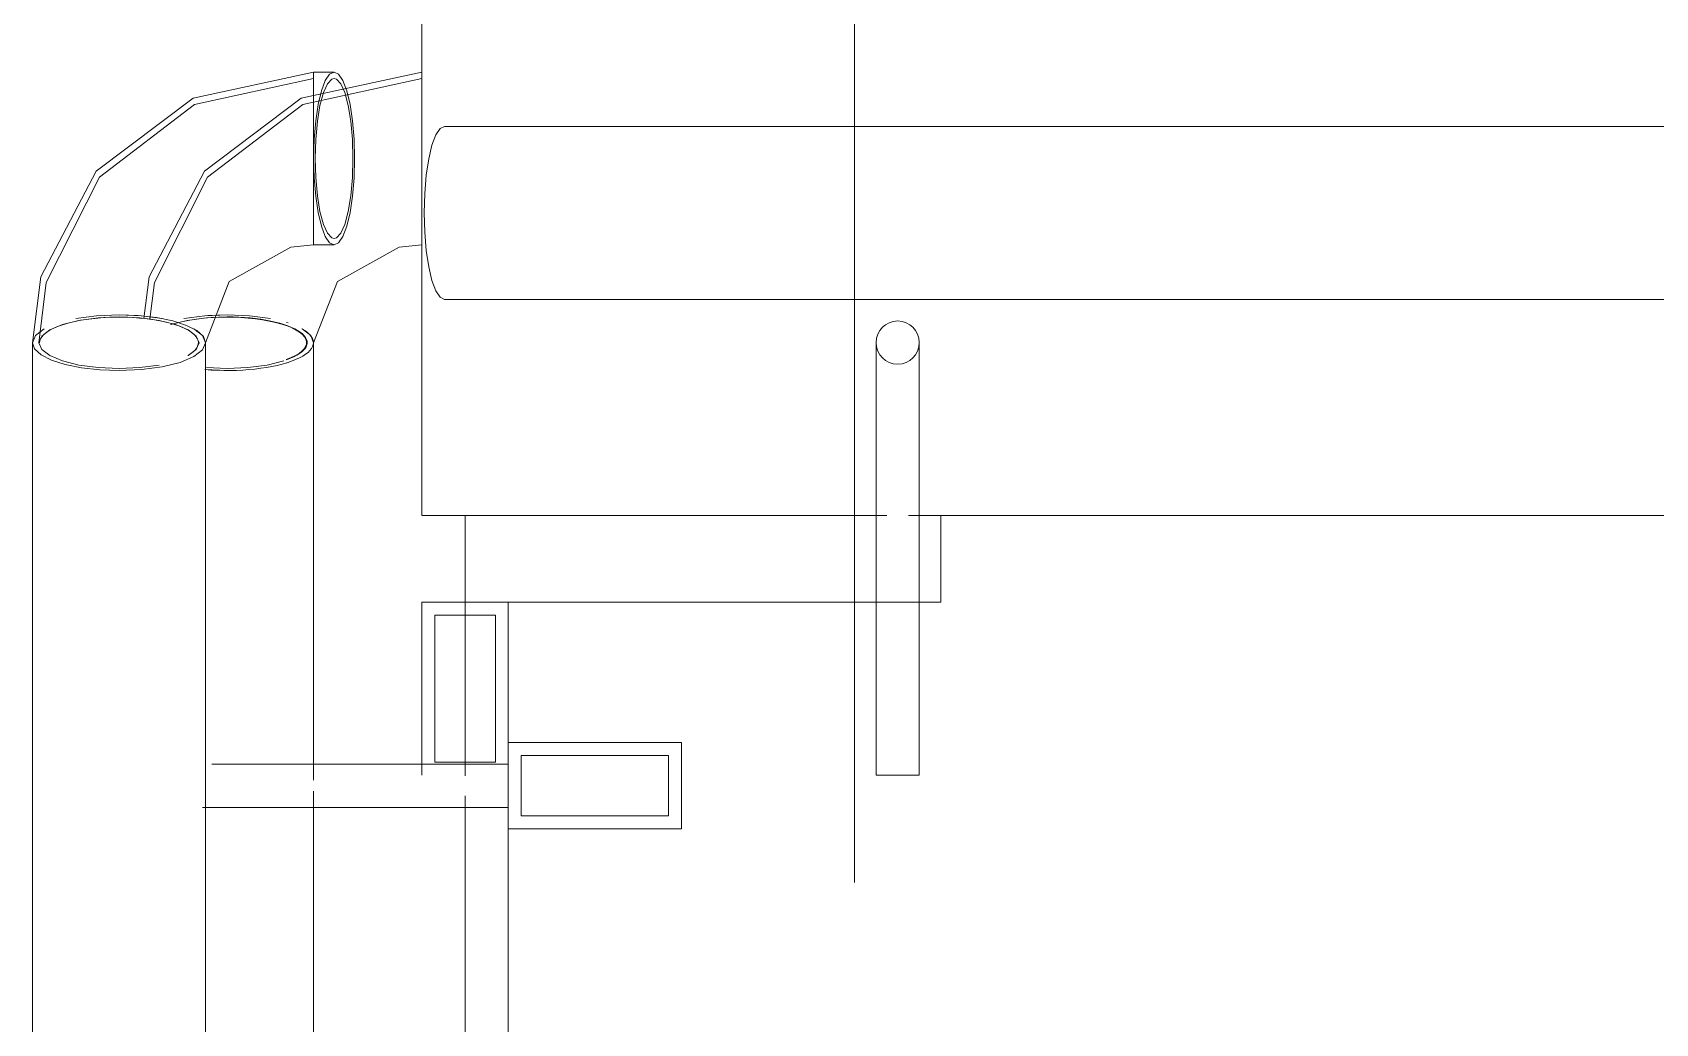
# Model space of a CAD drawing. Header units: millimetres. Extents: x -537608 to 253996, y -217170 to 186033.
# Drawn here: x -366101.4 to -365726.2, y -54318.1 to -54089 of the extents above; entities that cross this region are included whole.
import ezdxf

# ---------------------------------------------------------------- set-up
doc = ezdxf.new("R2010")
doc.units = ezdxf.units.MM
doc.layers.add('PDF _Геометрия', color=7, linetype='Continuous')

msp = doc.modelspace()

# ---------------------------------------------------------------- linework, layer by layer
at = {"layer": 'PDF _Геометрия', "color": 253, "lineweight": 9, "true_color": 0xaaaaaa}
for p, q in [((-366011.3729, -54200.6688), (-366011.3729, -52760.6694)), ((-366011.3729, -52760.6694), (-366011.3729, -54200.6688)), ((-365911.3725, -53285.5383), (-365911.3725, -54285.5382)), ((-366011.3729, -54200.6688), (-365903.8716, -54200.6688)), ((-365898.8767, -54200.6688), (-365711.3716, -54200.6688))]:
    msp.add_line(p, q, dxfattribs=at)
at = {"layer": 'PDF _Геометрия', "lineweight": 9}
for p, q in [((-366036.373, -54098.0977), (-366064.2581, -54104.1475)), ((-366036.373, -54099.5961), (-366063.905, -54105.6374)), ((-366011.3729, -54098.0977), (-366039.2579, -54104.1475)), ((-366011.3729, -54099.5961), (-366038.9135, -54105.6374)), ((-366036.373, -54098.0977), (-366031.6537, -54098.0977)), ((-366031.6537, -54098.0977), (-366036.373, -54098.0977)), ((-366036.373, -54098.4766), (-366036.373, -54098.0977)), ((-366036.373, -54098.0977), (-366036.373, -54098.1407)), ((-366036.373, -54098.778), (-366036.373, -54098.0977)), ((-366036.373, -54098.0977), (-366036.373, -54098.778)), ((-366036.373, -54098.778), (-366036.373, -54098.0977)), ((-366036.373, -54098.0977), (-366036.373, -54098.778)), ((-366036.373, -54098.1407), (-366036.373, -54099.1656)), ((-366036.373, -54100.1516), (-366036.373, -54098.4766)), ((-366036.373, -54100.776), (-366036.373, -54098.778)), ((-366036.373, -54098.778), (-366036.373, -54100.776)), ((-366036.373, -54100.776), (-366036.373, -54098.778)), ((-366036.373, -54098.778), (-366036.373, -54100.776)), ((-366036.373, -54099.1656), (-366036.373, -54101.0774)), ((-366036.373, -54100.2291), (-366036.373, -54099.5961)), ((-366036.373, -54099.5961), (-366036.373, -54100.2291)), ((-366036.373, -54100.2291), (-366036.373, -54099.5961)), ((-366036.373, -54099.5961), (-366036.373, -54100.2291)), ((-366036.373, -54099.6392), (-366036.373, -54099.6004)), ((-366036.373, -54099.6004), (-366036.373, -54099.9492)), ((-366036.373, -54100.5822), (-366036.373, -54099.6392)), ((-366036.373, -54099.9492), (-366036.373, -54101.4994)), ((-366036.373, -54103.0494), (-366036.373, -54100.1516)), ((-366036.373, -54102.0764), (-366036.373, -54100.2291)), ((-366036.373, -54100.2291), (-366036.373, -54102.0764)), ((-366036.373, -54102.0764), (-366036.373, -54100.2291)), ((-366036.373, -54100.2291), (-366036.373, -54102.0764)), ((-366036.373, -54102.7222), (-366036.373, -54100.5822)), ((-366036.373, -54103.9537), (-366036.373, -54100.776)), ((-366036.373, -54100.776), (-366036.373, -54103.9537)), ((-366036.373, -54103.9537), (-366036.373, -54100.776)), ((-366036.373, -54100.776), (-366036.373, -54103.9537)), ((-366036.373, -54101.0774), (-366036.373, -54103.8375)), ((-366036.373, -54101.4994), (-366036.373, -54104.1777)), ((-366034.599, -54102.4596), (-366033.7033, -54100.0784)), ((-366034.599, -54102.4596), (-366033.7033, -54100.0784)), ((-366033.2039, -54100.7975), (-366034.134, -54102.8729)), ((-366033.2039, -54100.7975), (-366034.134, -54102.8729)), ((-366033.7033, -54100.0784), (-366032.7044, -54098.5972)), ((-366033.7033, -54100.0784), (-366032.7044, -54098.5972)), ((-366032.1791, -54099.7339), (-366033.2039, -54100.7975)), ((-366032.1791, -54099.7339), (-366033.2039, -54100.7975)), ((-366032.7044, -54098.5972), (-366031.6537, -54098.0977)), ((-366032.7044, -54098.5972), (-366031.6537, -54098.0977)), ((-366031.6537, -54099.5961), (-366032.1791, -54099.7339)), ((-366031.6537, -54099.5961), (-366032.1791, -54099.7339)), ((-366031.6537, -54098.0977), (-366030.6031, -54098.5972)), ((-366031.6537, -54098.0977), (-366030.6031, -54098.5972)), ((-366031.1284, -54099.7339), (-366031.6537, -54099.5961)), ((-366031.1284, -54099.7339), (-366031.6537, -54099.5961)), ((-366030.1036, -54100.7975), (-366031.1284, -54099.7339)), ((-366030.1036, -54100.7975), (-366031.1284, -54099.7339)), ((-366030.6031, -54098.5972), (-366029.6042, -54100.0784)), ((-366030.6031, -54098.5972), (-366029.6042, -54100.0784)), ((-366029.1735, -54102.8729), (-366030.1036, -54100.7975)), ((-366029.1735, -54102.8729), (-366030.1036, -54100.7975)), ((-366029.6042, -54100.0784), (-366028.7085, -54102.4596)), ((-366029.6042, -54100.0784), (-366028.7085, -54102.4596)), ((-366011.3729, -54098.4766), (-366011.3729, -54098.0977)), ((-366011.3729, -54098.0977), (-366011.3729, -54098.1407)), ((-366011.3729, -54098.1407), (-366011.3729, -54099.1656)), ((-366011.3729, -54100.1516), (-366011.3729, -54098.4766)), ((-366011.3729, -54099.1656), (-366011.3729, -54101.0774)), ((-366011.3729, -54099.6392), (-366011.3729, -54099.6004)), ((-366011.3729, -54099.6004), (-366011.3729, -54099.9492)), ((-366011.3729, -54100.5822), (-366011.3729, -54099.6392)), ((-366011.3729, -54099.9492), (-366011.3729, -54101.4994)), ((-366011.3729, -54103.0494), (-366011.3729, -54100.1516)), ((-366011.3729, -54102.7222), (-366011.3729, -54100.5822)), ((-366011.3729, -54101.0774), (-366011.3729, -54103.8375)), ((-366011.3729, -54101.4994), (-366011.3729, -54104.1777)), ((-366064.2581, -54104.1475), (-366086.6402, -54121.0051)), ((-366039.2579, -54104.1475), (-366061.6401, -54121.0051)), ((-366036.373, -54105.0173), (-366036.373, -54102.0764)), ((-366036.373, -54102.0764), (-366036.373, -54105.0173)), ((-366036.373, -54105.0173), (-366036.373, -54102.0764)), ((-366036.373, -54102.0764), (-366036.373, -54105.0173)), ((-366036.373, -54105.9129), (-366036.373, -54102.7222)), ((-366036.373, -54106.9722), (-366036.373, -54103.0494)), ((-366036.373, -54103.8375), (-366036.373, -54107.3123)), ((-366036.373, -54108.096), (-366036.373, -54103.9537)), ((-366036.373, -54103.9537), (-366036.373, -54108.096)), ((-366036.373, -54108.096), (-366036.373, -54103.9537)), ((-366036.373, -54103.9537), (-366036.373, -54108.096)), ((-366036.373, -54104.1777), (-366036.373, -54107.8075)), ((-366036.373, -54108.8453), (-366036.373, -54105.0173)), ((-366036.373, -54105.0173), (-366036.373, -54108.8453)), ((-366036.373, -54108.8453), (-366036.373, -54105.0173)), ((-366036.373, -54105.0173), (-366036.373, -54108.8453)), ((-366035.3396, -54105.6288), (-366034.599, -54102.4596)), ((-366035.3396, -54105.6288), (-366034.599, -54102.4596)), ((-366034.134, -54102.8729), (-366034.9176, -54105.8311)), ((-366034.134, -54102.8729), (-366034.9176, -54105.8311)), ((-366028.3813, -54105.8311), (-366029.1735, -54102.8729)), ((-366028.3813, -54105.8311), (-366029.1735, -54102.8729)), ((-366028.7085, -54102.4596), (-366027.9593, -54105.6288)), ((-366028.7085, -54102.4596), (-366027.9593, -54105.6288)), ((-366011.3729, -54105.9129), (-366011.3729, -54102.7222)), ((-366011.3729, -54106.9722), (-366011.3729, -54103.0494)), ((-366011.3729, -54103.8375), (-366011.3729, -54107.3123)), ((-366011.3729, -54104.1777), (-366011.3729, -54107.8075)), ((-366063.905, -54105.6374), (-366085.8996, -54122.4519)), ((-366038.9135, -54105.6374), (-366060.8995, -54122.4519)), ((-366036.373, -54109.9303), (-366036.373, -54105.9129)), ((-366036.373, -54111.6527), (-366036.373, -54106.9722)), ((-366036.373, -54107.3123), (-366036.373, -54111.3297)), ((-366036.373, -54107.8075), (-366036.373, -54112.135)), ((-366036.373, -54112.9229), (-366036.373, -54108.096)), ((-366036.373, -54108.096), (-366036.373, -54112.9229)), ((-366036.373, -54112.9229), (-366036.373, -54108.096)), ((-366036.373, -54113.3104), (-366036.373, -54108.8453)), ((-366036.373, -54108.8453), (-366036.373, -54113.3104)), ((-366036.373, -54108.8453), (-366036.373, -54113.3104)), ((-366035.908, -54109.4179), (-366035.3396, -54105.6288)), ((-366035.908, -54109.4179), (-366035.3396, -54105.6288)), ((-366034.9176, -54105.8311), (-366035.5205, -54109.4997)), ((-366034.9176, -54105.8311), (-366035.5205, -54109.4997)), ((-366027.787, -54109.4997), (-366028.3813, -54105.8311)), ((-366027.9593, -54105.6288), (-366027.3995, -54109.4179)), ((-366027.9593, -54105.6288), (-366027.3995, -54109.4179)), ((-366011.3729, -54109.9303), (-366011.3729, -54105.9129)), ((-366011.3729, -54111.6527), (-366011.3729, -54106.9722)), ((-366011.3729, -54107.3123), (-366011.3729, -54111.3297)), ((-366011.3729, -54107.8075), (-366011.3729, -54112.135)), ((-366036.373, -54114.5032), (-366036.373, -54109.9303)), ((-366036.373, -54111.3297), (-366036.373, -54115.6873)), ((-366036.373, -54116.0275), (-366036.373, -54111.6527)), ((-366036.373, -54112.135), (-366036.373, -54116.8714)), ((-366036.2525, -54113.6463), (-366035.908, -54109.4179)), ((-366036.2525, -54113.6463), (-366035.908, -54109.4179)), ((-366035.5205, -54109.4997), (-366035.8908, -54113.6678)), ((-366035.5205, -54109.4997), (-366035.8908, -54113.6678)), ((-366027.4081, -54113.6678), (-366027.787, -54109.4997)), ((-366027.3995, -54109.4179), (-366027.0464, -54113.6463)), ((-366011.3729, -54114.5032), (-366011.3729, -54109.9303)), ((-366011.3729, -54111.3297), (-366011.3729, -54115.6873)), ((-366011.3729, -54116.0275), (-366011.3729, -54111.6527)), ((-366011.3729, -54112.135), (-366011.3729, -54116.8714)), ((-366008.1434, -54112.6517), (-366009.0391, -54115.0328)), ((-366007.1445, -54111.1704), (-366008.1434, -54112.6517)), ((-366006.0939, -54110.671), (-366007.1445, -54111.1704)), ((-362116.6525, -54110.671), (-366006.0939, -54110.671)), ((-366036.373, -54118.0986), (-366036.373, -54112.9229)), ((-366036.373, -54112.9229), (-366036.373, -54118.0986)), ((-366036.373, -54118.0986), (-366036.373, -54112.9229)), ((-366036.373, -54112.9229), (-366036.373, -54118.0986)), ((-366036.373, -54118.0986), (-366036.373, -54113.3104)), ((-366036.373, -54113.3104), (-366036.373, -54118.0986)), ((-366036.373, -54118.0986), (-366036.373, -54113.3104)), ((-366036.373, -54113.3104), (-366036.373, -54118.0986)), ((-366036.373, -54118.0986), (-366036.2525, -54113.6463)), ((-366036.373, -54118.0986), (-366036.2525, -54113.6463)), ((-366036.373, -54119.3215), (-366036.373, -54114.5032)), ((-366036.373, -54115.6873), (-366036.373, -54120.1655)), ((-366036.373, -54120.5056), (-366036.373, -54116.0275)), ((-366035.8908, -54113.6678), (-366036.0199, -54118.0986)), ((-366035.8908, -54113.6678), (-366036.0199, -54118.0986)), ((-366027.2876, -54118.0986), (-366027.4081, -54113.6678)), ((-366027.2876, -54118.0986), (-366027.4081, -54113.6678)), ((-366027.0464, -54113.6463), (-366026.9345, -54118.0986)), ((-366027.0464, -54113.6463), (-366026.9345, -54118.0986)), ((-366011.3729, -54119.3215), (-366011.3729, -54114.5032)), ((-366011.3729, -54115.6873), (-366011.3729, -54120.1655)), ((-366011.3729, -54120.5056), (-366011.3729, -54116.0275)), ((-366009.0391, -54115.0328), (-366009.7883, -54118.1977)), ((-366036.373, -54116.8714), (-366036.373, -54121.6898)), ((-366036.373, -54118.0986), (-366036.373, -54123.2744)), ((-366036.373, -54123.2744), (-366036.373, -54118.0986)), ((-366036.373, -54118.0986), (-366036.373, -54122.8868)), ((-366036.373, -54122.8868), (-366036.373, -54118.0986)), ((-366036.2525, -54122.5467), (-366036.373, -54118.0986)), ((-366036.2525, -54122.5467), (-366036.373, -54118.0986)), ((-366036.373, -54118.0986), (-366036.373, -54123.2744)), ((-366036.373, -54123.2744), (-366036.373, -54118.0986)), ((-366036.373, -54118.0986), (-366036.373, -54122.8868)), ((-366036.373, -54122.8868), (-366036.373, -54118.0986)), ((-366036.373, -54124.058), (-366036.373, -54119.3215)), ((-366036.373, -54120.1655), (-366036.373, -54124.5446)), ((-366036.0199, -54118.0986), (-366035.8908, -54122.5251)), ((-366036.0199, -54118.0986), (-366035.8908, -54122.5251)), ((-366027.4081, -54122.5251), (-366027.2876, -54118.0986)), ((-366027.4081, -54122.5251), (-366027.2876, -54118.0986)), ((-366026.9345, -54118.0986), (-366027.0464, -54122.5467)), ((-366026.9345, -54118.0986), (-366027.0464, -54122.5467)), ((-366011.3729, -54116.8714), (-366011.3729, -54121.6898)), ((-366011.3729, -54124.058), (-366011.3729, -54119.3215)), ((-366011.3729, -54120.1655), (-366011.3729, -54124.5446)), ((-366009.7883, -54118.1977), (-366010.3481, -54121.9912)), ((-366086.6402, -54121.0051), (-366099.4202, -54145.4584)), ((-366085.8996, -54122.4519), (-366098.1973, -54146.7587)), ((-366061.6401, -54121.0051), (-366074.42, -54145.4584)), ((-366060.8995, -54122.4519), (-366073.1971, -54146.7587)), ((-366036.373, -54124.8632), (-366036.373, -54120.5056)), ((-366036.373, -54121.6898), (-366036.373, -54126.2669)), ((-366036.373, -54122.8868), (-366036.373, -54127.3477)), ((-366036.373, -54127.3477), (-366036.373, -54122.8868)), ((-366036.373, -54122.8868), (-366036.373, -54127.3477)), ((-366036.373, -54127.3477), (-366036.373, -54122.8868)), ((-366036.373, -54123.2744), (-366036.373, -54128.097)), ((-366036.373, -54128.097), (-366036.373, -54123.2744)), ((-366036.373, -54123.2744), (-366036.373, -54128.097)), ((-366036.373, -54128.097), (-366036.373, -54123.2744)), ((-366036.373, -54128.3897), (-366036.373, -54124.058)), ((-366035.908, -54126.775), (-366036.2525, -54122.5467)), ((-366035.908, -54126.775), (-366036.2525, -54122.5467)), ((-366035.8908, -54122.5251), (-366035.5205, -54126.6933)), ((-366035.8908, -54122.5251), (-366035.5205, -54126.6933)), ((-366027.787, -54126.6933), (-366027.4081, -54122.5251)), ((-366027.787, -54126.6933), (-366027.4081, -54122.5251)), ((-366027.0464, -54122.5467), (-366027.3995, -54126.775)), ((-366027.0464, -54122.5467), (-366027.3995, -54126.775)), ((-366011.3729, -54124.8632), (-366011.3729, -54120.5056)), ((-366011.3729, -54121.6898), (-366011.3729, -54126.2669)), ((-366011.3729, -54128.3897), (-366011.3729, -54124.058)), ((-366010.3481, -54121.9912), (-366010.7012, -54126.2196)), ((-366036.373, -54124.5446), (-366036.373, -54129.2251)), ((-366036.373, -54128.8806), (-366036.373, -54124.8632)), ((-366036.373, -54126.2669), (-366036.373, -54130.2844)), ((-366036.373, -54127.3477), (-366036.373, -54131.18)), ((-366036.373, -54131.18), (-366036.373, -54127.3477)), ((-366036.373, -54127.3477), (-366036.373, -54131.18)), ((-366036.373, -54131.18), (-366036.373, -54127.3477)), ((-366035.3396, -54130.5685), (-366035.908, -54126.775)), ((-366035.3396, -54130.5685), (-366035.908, -54126.775)), ((-366035.5205, -54126.6933), (-366034.9176, -54130.3662)), ((-366035.5205, -54126.6933), (-366034.9176, -54130.3662)), ((-366028.3813, -54130.3662), (-366027.787, -54126.6933)), ((-366027.3995, -54126.775), (-366027.9593, -54130.5685)), ((-366011.3729, -54124.5446), (-366011.3729, -54129.2251)), ((-366011.3729, -54128.8806), (-366011.3729, -54124.8632)), ((-366011.3729, -54126.2669), (-366011.3729, -54130.2844)), ((-366010.7012, -54126.2196), (-366010.8131, -54130.6676)), ((-366036.373, -54128.097), (-366036.373, -54132.2393)), ((-366036.373, -54132.2393), (-366036.373, -54128.097)), ((-366036.373, -54128.097), (-366036.373, -54132.2393)), ((-366036.373, -54132.2393), (-366036.373, -54128.097)), ((-366036.373, -54132.0153), (-366036.373, -54128.3897)), ((-366036.373, -54132.3555), (-366036.373, -54128.8806)), ((-366036.373, -54129.2251), (-366036.373, -54133.1435)), ((-366036.373, -54130.2844), (-366036.373, -54133.4707)), ((-366036.373, -54131.18), (-366036.373, -54134.1166)), ((-366036.373, -54134.1166), (-366036.373, -54131.18)), ((-366036.373, -54131.18), (-366036.373, -54134.1166)), ((-366036.373, -54134.1166), (-366036.373, -54131.18)), ((-366034.599, -54133.7334), (-366035.3396, -54130.5685)), ((-366034.599, -54133.7334), (-366035.3396, -54130.5685)), ((-366034.9176, -54130.3662), (-366034.134, -54133.3244)), ((-366034.9176, -54130.3662), (-366034.134, -54133.3244)), ((-366029.1735, -54133.3244), (-366028.3813, -54130.3662)), ((-366029.1735, -54133.3244), (-366028.3813, -54130.3662)), ((-366027.9593, -54130.5685), (-366028.7085, -54133.7334)), ((-366027.9593, -54130.5685), (-366028.7085, -54133.7334)), ((-366011.3729, -54132.0153), (-366011.3729, -54128.3897)), ((-366011.3729, -54132.3555), (-366011.3729, -54128.8806)), ((-366011.3729, -54129.2251), (-366011.3729, -54133.1435)), ((-366011.3729, -54130.2844), (-366011.3729, -54133.4707)), ((-366010.8131, -54130.6676), (-366010.7012, -54135.1199)), ((-366036.373, -54134.6979), (-366036.373, -54132.0153)), ((-366036.373, -54132.2393), (-366036.373, -54135.417)), ((-366036.373, -54135.417), (-366036.373, -54132.2393)), ((-366036.373, -54132.2393), (-366036.373, -54135.417)), ((-366036.373, -54135.417), (-366036.373, -54132.2393)), ((-366036.373, -54135.1199), (-366036.373, -54132.3555)), ((-366036.373, -54133.1435), (-366036.373, -54136.0414)), ((-366036.373, -54133.4707), (-366036.373, -54135.6107)), ((-366036.373, -54134.1166), (-366036.373, -54135.9681)), ((-366036.373, -54135.9681), (-366036.373, -54134.1166)), ((-366036.373, -54134.1166), (-366036.373, -54135.9681)), ((-366036.373, -54135.9681), (-366036.373, -54134.1166)), ((-366036.373, -54136.2438), (-366036.373, -54134.6979)), ((-366036.373, -54137.0317), (-366036.373, -54135.1199)), ((-366033.7033, -54136.1145), (-366034.599, -54133.7334)), ((-366033.7033, -54136.1145), (-366034.599, -54133.7334)), ((-366034.134, -54133.3244), (-366033.2039, -54135.3955)), ((-366034.134, -54133.3244), (-366033.2039, -54135.3955)), ((-366030.1036, -54135.3955), (-366029.1735, -54133.3244)), ((-366030.1036, -54135.3955), (-366029.1735, -54133.3244)), ((-366028.7085, -54133.7334), (-366029.6042, -54136.1145)), ((-366028.7085, -54133.7334), (-366029.6042, -54136.1145)), ((-366011.3729, -54134.6979), (-366011.3729, -54132.0153)), ((-366011.3729, -54135.1199), (-366011.3729, -54132.3555)), ((-366011.3729, -54133.1435), (-366011.3729, -54136.0414)), ((-366011.3729, -54133.4707), (-366011.3729, -54135.6107)), ((-366011.3729, -54136.2438), (-366011.3729, -54134.6979)), ((-366011.3729, -54137.0317), (-366011.3729, -54135.1199)), ((-366010.7012, -54135.1199), (-366010.3481, -54139.3483)), ((-366055.8788, -54146.5779), (-366041.6348, -54138.6034)), ((-366041.6348, -54138.6034), (-366036.373, -54138.0953)), ((-366036.373, -54135.417), (-366036.373, -54137.4149)), ((-366036.373, -54137.4149), (-366036.373, -54135.417)), ((-366036.373, -54135.417), (-366036.373, -54137.4149)), ((-366036.373, -54137.4149), (-366036.373, -54135.417)), ((-366036.373, -54135.6107), (-366036.373, -54136.5581)), ((-366036.373, -54135.9681), (-366036.373, -54136.5968)), ((-366036.373, -54136.5968), (-366036.373, -54135.9681)), ((-366036.373, -54135.9681), (-366036.373, -54136.5968)), ((-366036.373, -54136.5968), (-366036.373, -54135.9681)), ((-366036.373, -54136.0414), (-366036.373, -54137.7164)), ((-366036.373, -54136.5968), (-366036.373, -54136.2438)), ((-366036.373, -54136.5581), (-366036.373, -54136.5968)), ((-366036.373, -54138.0522), (-366036.373, -54137.0317)), ((-366036.373, -54137.4149), (-366036.373, -54138.0953)), ((-366036.373, -54138.0953), (-366036.373, -54137.4149)), ((-366036.373, -54137.4149), (-366036.373, -54138.0953)), ((-366036.373, -54138.0953), (-366036.373, -54137.4149)), ((-366036.373, -54137.7164), (-366036.373, -54138.0953)), ((-366036.373, -54138.0953), (-366036.373, -54138.0522)), ((-366036.373, -54138.0953), (-366031.6537, -54138.0953)), ((-366031.6537, -54138.0953), (-366036.373, -54138.0953)), ((-366032.7044, -54137.5958), (-366033.7033, -54136.1145)), ((-366032.7044, -54137.5958), (-366033.7033, -54136.1145)), ((-366033.2039, -54135.3955), (-366032.1791, -54136.4633)), ((-366033.2039, -54135.3955), (-366032.1791, -54136.4633)), ((-366031.6537, -54138.0953), (-366032.7044, -54137.5958)), ((-366031.6537, -54138.0953), (-366032.7044, -54137.5958)), ((-366032.1791, -54136.4633), (-366031.6537, -54136.5968)), ((-366032.1791, -54136.4633), (-366031.6537, -54136.5968)), ((-366031.6537, -54136.5968), (-366031.1284, -54136.4633)), ((-366031.6537, -54136.5968), (-366031.1284, -54136.4633)), ((-366030.6031, -54137.5958), (-366031.6537, -54138.0953)), ((-366030.6031, -54137.5958), (-366031.6537, -54138.0953)), ((-366031.1284, -54136.4633), (-366030.1036, -54135.3955)), ((-366031.1284, -54136.4633), (-366030.1036, -54135.3955)), ((-366030.8787, -54146.5779), (-366016.6347, -54138.6034)), ((-366029.6042, -54136.1145), (-366030.6031, -54137.5958)), ((-366029.6042, -54136.1145), (-366030.6031, -54137.5958)), ((-366016.6347, -54138.6034), (-366011.3729, -54138.0953)), ((-366011.3729, -54135.6107), (-366011.3729, -54136.5581)), ((-366011.3729, -54136.0414), (-366011.3729, -54137.7164)), ((-366011.3729, -54136.5968), (-366011.3729, -54136.2438)), ((-366011.3729, -54136.5581), (-366011.3729, -54136.5968)), ((-366011.3729, -54138.0522), (-366011.3729, -54137.0317)), ((-366011.3729, -54137.7164), (-366011.3729, -54138.0953)), ((-366011.3729, -54138.0953), (-366011.3729, -54138.0522)), ((-366010.3481, -54139.3483), (-366009.7883, -54143.1375)), ((-366099.4202, -54145.4584), (-366101.375, -54160.697)), ((-366074.42, -54145.4584), (-366075.6515, -54155.0605)), ((-366061.3731, -54160.697), (-366055.8788, -54146.5779)), ((-366036.373, -54160.697), (-366030.8787, -54146.5779)), ((-366009.7883, -54143.1375), (-366009.0391, -54146.3067)), ((-366009.0391, -54146.3067), (-366008.1434, -54148.6878)), ((-366098.1973, -54146.7587), (-366099.8765, -54160.697)), ((-366073.1971, -54146.7587), (-366074.222, -54155.2543)), ((-366008.1434, -54148.6878), (-366007.1445, -54150.169)), ((-366007.1445, -54150.169), (-366006.0939, -54150.6685)), ((-366006.0939, -54150.6685), (-362116.6525, -54150.6685)), ((-366100.6947, -54159.0263), (-366098.6968, -54157.4719)), ((-366098.6968, -54157.4719), (-366100.6947, -54159.0263)), ((-366099.2393, -54159.1555), (-366097.3963, -54157.7173)), ((-366097.3963, -54157.7173), (-366094.4511, -54156.4815)), ((-366094.4511, -54156.4815), (-366090.6189, -54155.5342)), ((-366086.5454, -54154.4706), (-366091.3767, -54155.1166)), ((-366091.3767, -54155.1166), (-366086.5454, -54154.4706)), ((-366090.6189, -54155.5342), (-366086.1579, -54154.9357)), ((-366081.3697, -54154.2511), (-366086.5454, -54154.4706)), ((-366086.5454, -54154.4706), (-366081.3697, -54154.2511)), ((-366086.1579, -54154.9357), (-366081.3697, -54154.7333)), ((-366076.9175, -54154.4147), (-366081.3697, -54154.2511)), ((-366081.3697, -54154.2511), (-366076.1941, -54154.4706)), ((-366081.3697, -54154.7333), (-366076.5816, -54154.9357)), ((-366072.689, -54154.8883), (-366076.9175, -54154.4147)), ((-366076.5816, -54154.9357), (-366072.1207, -54155.5342)), ((-366076.1941, -54154.4706), (-366071.3715, -54155.1166)), ((-366068.8998, -54155.6591), (-366072.689, -54154.8883)), ((-366072.1207, -54155.5342), (-366068.2884, -54156.4815)), ((-366069.451, -54156.4815), (-366065.6188, -54155.5342)), ((-366065.7393, -54156.6796), (-366068.8998, -54155.6591)), ((-366068.2884, -54156.4815), (-366065.3517, -54157.7173)), ((-366066.3766, -54155.1166), (-366061.5453, -54154.4706)), ((-366063.3538, -54157.8981), (-366065.7393, -54156.6796)), ((-366065.6188, -54155.5342), (-366061.1578, -54154.9357)), ((-366065.3517, -54157.7173), (-366063.5002, -54159.1555)), ((-366064.0514, -54157.4719), (-366062.0535, -54159.0263)), ((-366061.8726, -54159.2631), (-366063.3538, -54157.8981)), ((-366061.5453, -54154.4706), (-366056.3696, -54154.2511)), ((-366061.1578, -54154.9357), (-366056.3696, -54154.7333)), ((-366056.3696, -54154.2511), (-366060.8306, -54154.4147)), ((-366056.3696, -54154.2511), (-366051.194, -54154.4706)), ((-366051.194, -54154.4706), (-366056.3696, -54154.2511)), ((-366051.194, -54154.4706), (-366046.3713, -54155.1166)), ((-366046.3713, -54155.1166), (-366051.194, -54154.4706)), ((-366042.2291, -54156.137), (-366042.6338, -54156.038)), ((-366042.6338, -54156.038), (-366042.2291, -54156.137)), ((-366039.0513, -54157.4719), (-366037.0533, -54159.0263)), ((-366101.375, -54160.697), (-366100.6947, -54159.0263)), ((-366100.6947, -54159.0263), (-366101.375, -54160.697)), ((-366101.375, -54160.697), (-366101.375, -54525.5883)), ((-366101.375, -54160.697), (-366100.8669, -54162.1309)), ((-366099.8765, -54160.697), (-366099.2393, -54159.1555)), ((-366099.8765, -54160.697), (-366099.2393, -54162.2385)), ((-366099.2393, -54162.2385), (-366099.8765, -54160.697)), ((-366063.5002, -54159.1555), (-366062.8716, -54160.697)), ((-366062.8716, -54160.697), (-366063.5002, -54162.2385)), ((-366062.0535, -54159.0263), (-366061.3731, -54160.697)), ((-366062.0535, -54162.3634), (-366061.3731, -54160.697)), ((-366061.3731, -54160.697), (-366062.0535, -54162.3634)), ((-366061.3731, -54160.697), (-366061.8726, -54159.2631)), ((-366061.3731, -54525.5883), (-366061.3731, -54160.697)), ((-366037.0533, -54159.0263), (-366036.373, -54160.697)), ((-366036.373, -54261.8471), (-366036.373, -54160.697)), ((-365906.369, -54160.6712), (-365906.369, -54160.9209)), ((-365906.369, -54160.9209), (-365906.369, -54160.6712)), ((-365906.369, -54160.9209), (-365906.369, -54169.2873)), ((-365906.369, -54169.2873), (-365906.369, -54160.9209)), ((-365896.3707, -54166.7856), (-365896.3707, -54160.6712)), ((-365896.3707, -54160.6712), (-365896.3707, -54166.7856)), ((-366100.8669, -54162.1309), (-366099.3943, -54163.4958)), ((-366099.3943, -54163.4958), (-366097.0088, -54164.7144)), ((-366099.2393, -54162.2385), (-366097.3963, -54163.6766)), ((-366097.3963, -54163.6766), (-366099.2393, -54162.2385)), ((-366097.3963, -54163.6766), (-366094.4511, -54164.9125)), ((-366094.4511, -54164.9125), (-366097.3963, -54163.6766)), ((-366097.0088, -54164.7144), (-366093.8397, -54165.7349)), ((-366094.4511, -54164.9125), (-366090.6189, -54165.8598)), ((-366090.6189, -54165.8598), (-366094.4511, -54164.9125)), ((-366071.3715, -54166.2775), (-366067.2292, -54165.2526)), ((-366067.2292, -54165.2526), (-366071.3715, -54166.2775)), ((-366067.2292, -54165.2526), (-366064.0514, -54163.9178)), ((-366064.0514, -54163.9178), (-366067.2292, -54165.2526)), ((-366063.5002, -54162.2385), (-366065.3517, -54163.6766)), ((-366064.0514, -54163.9178), (-366062.0535, -54162.3634)), ((-366062.0535, -54162.3634), (-366064.0514, -54163.9178)), ((-366043.2883, -54164.9125), (-366047.1206, -54165.8598)), ((-366047.1206, -54165.8598), (-366043.2883, -54164.9125)), ((-366042.2291, -54165.2526), (-366042.6338, -54165.356)), ((-366093.8397, -54165.7349), (-366090.0505, -54166.5014)), ((-366090.6189, -54165.8598), (-366086.1579, -54166.454)), ((-366086.1579, -54166.454), (-366090.6189, -54165.8598)), ((-366090.0505, -54166.5014), (-366085.8307, -54166.9793)), ((-366086.1579, -54166.454), (-366081.3697, -54166.6564)), ((-366081.3697, -54166.6564), (-366086.1579, -54166.454)), ((-366085.8307, -54166.9793), (-366081.3697, -54167.143)), ((-366081.3697, -54166.6564), (-366076.5816, -54166.454)), ((-366076.5816, -54166.454), (-366081.3697, -54166.6564)), ((-366081.3697, -54167.143), (-366076.1941, -54166.9233)), ((-366076.1941, -54166.9233), (-366081.3697, -54167.143)), ((-366076.5816, -54166.454), (-366072.1207, -54165.8598)), ((-366072.1207, -54165.8598), (-366076.5816, -54166.454)), ((-366076.1941, -54166.9233), (-366071.3715, -54166.2775)), ((-366071.3715, -54166.2775), (-366076.1941, -54166.9233)), ((-366056.3696, -54167.143), (-366061.5453, -54166.9233)), ((-366056.3696, -54166.6564), (-366061.1578, -54166.454)), ((-366061.1578, -54166.454), (-366056.3696, -54166.6564)), ((-366051.5815, -54166.454), (-366056.3696, -54166.6564)), ((-366056.3696, -54166.6564), (-366051.5815, -54166.454)), ((-366047.1206, -54165.8598), (-366051.5815, -54166.454)), ((-366051.5815, -54166.454), (-366047.1206, -54165.8598)), ((-365896.3707, -54182.1361), (-365896.3707, -54166.7856)), ((-365896.3707, -54166.7856), (-365896.3707, -54182.1361)), ((-365906.369, -54169.2873), (-365906.369, -54185.6713)), ((-365906.369, -54185.6713), (-365906.369, -54169.2873)), ((-365896.3707, -54185.6713), (-365896.3707, -54182.1361)), ((-365896.3707, -54182.1361), (-365896.3707, -54185.6713)), ((-365906.369, -54185.6713), (-365906.369, -54260.6716)), ((-365906.369, -54260.6716), (-365906.369, -54185.6713)), ((-365896.3707, -54185.6713), (-365896.3707, -54260.6716)), ((-365896.3707, -54260.6716), (-365896.3707, -54185.6713)), ((-365891.3758, -54220.6697), (-365891.3758, -54200.6688)), ((-366001.3746, -54220.6697), (-365891.3758, -54220.6697)), ((-366001.3746, -54223.6709), (-365994.3732, -54223.6709)), ((-365951.3744, -54273.1415), (-365951.3744, -54253.1406)), ((-366056.3696, -54258.1397), (-366059.9091, -54258.1397)), ((-365991.3762, -54258.1397), (-366056.3696, -54258.1397)), ((-366014.9726, -54258.1397), (-366036.9241, -54258.1397)), ((-365993.8995, -54258.1397), (-366008.841, -54258.1397)), ((-365994.3732, -54257.6704), (-366001.3746, -54257.6704)), ((-365991.3762, -54258.3119), (-365991.3762, -54258.1397)), ((-365991.3762, -54258.1397), (-365991.3762, -54258.3119)), ((-365991.3762, -54258.8114), (-365991.3762, -54258.3119)), ((-365991.3762, -54258.3119), (-365991.3762, -54258.8114)), ((-365991.3762, -54259.608), (-365991.3762, -54258.8114)), ((-365991.3762, -54258.8114), (-365991.3762, -54259.608)), ((-365988.3707, -54270.1403), (-365988.3707, -54256.1417)), ((-365954.3713, -54256.1417), (-365954.3713, -54270.1403)), ((-365991.3762, -54260.6414), (-365991.3762, -54259.608)), ((-365991.3762, -54259.608), (-365991.3762, -54260.6414)), ((-365991.3762, -54260.6414), (-365991.3762, -54261.8471)), ((-365991.3762, -54261.8471), (-365991.3762, -54263.1432)), ((-365906.2054, -54260.6716), (-365906.369, -54260.6716)), ((-365906.369, -54260.6716), (-365906.2054, -54260.6716)), ((-365906.2054, -54260.6716), (-365906.369, -54260.6716)), ((-365906.369, -54260.6716), (-365906.2054, -54260.6716)), ((-365905.7059, -54260.6716), (-365906.2054, -54260.6716)), ((-365906.2054, -54260.6716), (-365905.7059, -54260.6716)), ((-365905.7059, -54260.6716), (-365906.2054, -54260.6716)), ((-365906.2054, -54260.6716), (-365905.7059, -54260.6716)), ((-365904.905, -54260.6716), (-365905.7059, -54260.6716)), ((-365905.7059, -54260.6716), (-365904.905, -54260.6716)), ((-365904.905, -54260.6716), (-365905.7059, -54260.6716)), ((-365905.7059, -54260.6716), (-365904.905, -54260.6716)), ((-365903.8716, -54260.6716), (-365904.905, -54260.6716)), ((-365902.6659, -54260.6716), (-365903.8716, -54260.6716)), ((-365901.3742, -54260.6716), (-365902.6659, -54260.6716)), ((-365900.0824, -54260.6716), (-365901.3742, -54260.6716)), ((-365898.8767, -54260.6716), (-365900.0824, -54260.6716)), ((-365897.8347, -54260.6716), (-365898.8767, -54260.6716)), ((-365897.8347, -54260.6716), (-365897.0424, -54260.6716)), ((-365897.0424, -54260.6716), (-365897.8347, -54260.6716)), ((-365897.8347, -54260.6716), (-365897.0424, -54260.6716)), ((-365897.0424, -54260.6716), (-365897.8347, -54260.6716)), ((-365897.0424, -54260.6716), (-365896.5429, -54260.6716)), ((-365896.5429, -54260.6716), (-365897.0424, -54260.6716)), ((-365897.0424, -54260.6716), (-365896.5429, -54260.6716)), ((-365896.5429, -54260.6716), (-365897.0424, -54260.6716)), ((-365896.5429, -54260.6716), (-365896.3707, -54260.6716)), ((-365896.3707, -54260.6716), (-365896.5429, -54260.6716)), ((-365896.5429, -54260.6716), (-365896.3707, -54260.6716)), ((-365896.3707, -54260.6716), (-365896.5429, -54260.6716)), ((-366036.373, -54421.846), (-366036.373, -54264.4349)), ((-365991.3762, -54263.1432), (-365991.3762, -54264.4349)), ((-365991.3762, -54264.4349), (-365991.3762, -54265.6406)), ((-365991.3762, -54265.6406), (-365991.3762, -54266.6783)), ((-365991.3762, -54266.6783), (-365991.3762, -54265.6406)), ((-365991.3762, -54265.6406), (-365991.3762, -54266.6783)), ((-365991.3762, -54266.6783), (-365991.3762, -54265.6406)), ((-365991.3762, -54265.6406), (-365991.3762, -54363.1436)), ((-365991.3762, -54266.6783), (-365991.3762, -54267.4706)), ((-365991.3762, -54267.4706), (-365991.3762, -54266.6783)), ((-365991.3762, -54266.6783), (-365991.3762, -54267.4706)), ((-365991.3762, -54267.4706), (-365991.3762, -54266.6783)), ((-366056.3696, -54268.1423), (-366062.0535, -54268.1423)), ((-365991.3762, -54268.1423), (-366056.3696, -54268.1423)), ((-366036.9241, -54268.1423), (-365991.3762, -54268.1423)), ((-365991.3762, -54267.4706), (-365991.3762, -54267.9701)), ((-365991.3762, -54267.9701), (-365991.3762, -54267.4706)), ((-365991.3762, -54267.4706), (-365991.3762, -54267.9701)), ((-365991.3762, -54267.9701), (-365991.3762, -54267.4706)), ((-365991.3762, -54267.9701), (-365991.3762, -54268.1423)), ((-365991.3762, -54268.1423), (-365991.3762, -54267.9701)), ((-365991.3762, -54267.9701), (-365991.3762, -54268.1423)), ((-365991.3762, -54268.1423), (-365991.3762, -54267.9701))]:
    msp.add_line(p, q, dxfattribs=at)
at = {"layer": 'PDF _Геометрия', "color": 9, "lineweight": 9, "true_color": 0xc0c0c0}
for p, q in [((-366001.3746, -54260.8266), (-366001.3746, -54200.6688)), ((-366001.3746, -54420.8256), (-366001.3746, -54265.4554))]:
    msp.add_line(p, q, dxfattribs=at)
at = {"layer": 'PDF _Геометрия', "lineweight": 20}
for p, q in [((-366011.3729, -54260.6716), (-366011.3729, -54220.6697)), ((-366011.3729, -54220.6697), (-365991.3762, -54220.6697)), ((-365991.3762, -54220.6697), (-365991.3762, -54260.6414)), ((-366008.376, -54223.6709), (-366008.376, -54257.6704)), ((-365994.3732, -54223.6709), (-366008.376, -54223.6709)), ((-365994.3732, -54257.6704), (-365994.3732, -54223.6709)), ((-365991.3762, -54253.1406), (-365951.3744, -54253.1406)), ((-365951.3744, -54253.1406), (-365951.3744, -54273.1415)), ((-366008.376, -54257.6704), (-365994.3732, -54257.6704)), ((-365954.3713, -54256.1417), (-365988.3707, -54256.1417)), ((-365988.3707, -54256.1417), (-365988.3707, -54270.1403)), ((-365954.3713, -54270.1403), (-365954.3713, -54256.1417)), ((-365991.3762, -54273.1415), (-365991.3762, -54265.6406)), ((-365988.3707, -54270.1403), (-365954.3713, -54270.1403)), ((-365951.3744, -54273.1415), (-365991.3762, -54273.1415))]:
    msp.add_line(p, q, dxfattribs=at)
at = {"layer": 'PDF _Геометрия', "lineweight": 9}
msp.add_circle((-365901.3748, -54160.6705), 4.9999, dxfattribs=at)
msp.add_circle((-365901.3748, -54160.6705), 4.9999, dxfattribs=at)
for centre, major_axis, ratio, start_param, end_param in [((-366081.374, -54160.6932), (-18.3479, 0.0036), 0.32207768, 2.61787024, 6.28442547), ((-366056.2998, -54160.6464), (-18.2705, 0.0352), 0.32086383, 2.40682987, 5.50769255), ((-366056.388, -54160.6942), (-19.9625, 0.0026), 0.32204805, 1.31028873, 3.66535036), ((-366056.1399, -54160.6224), (-18.271, 0.0742), 0.32234274, 2.40415371, 4.72627469)]:
    msp.add_ellipse(centre, major_axis=major_axis, ratio=ratio, start_param=start_param, end_param=end_param, dxfattribs=at)

doc.saveas('drawing.dxf')
